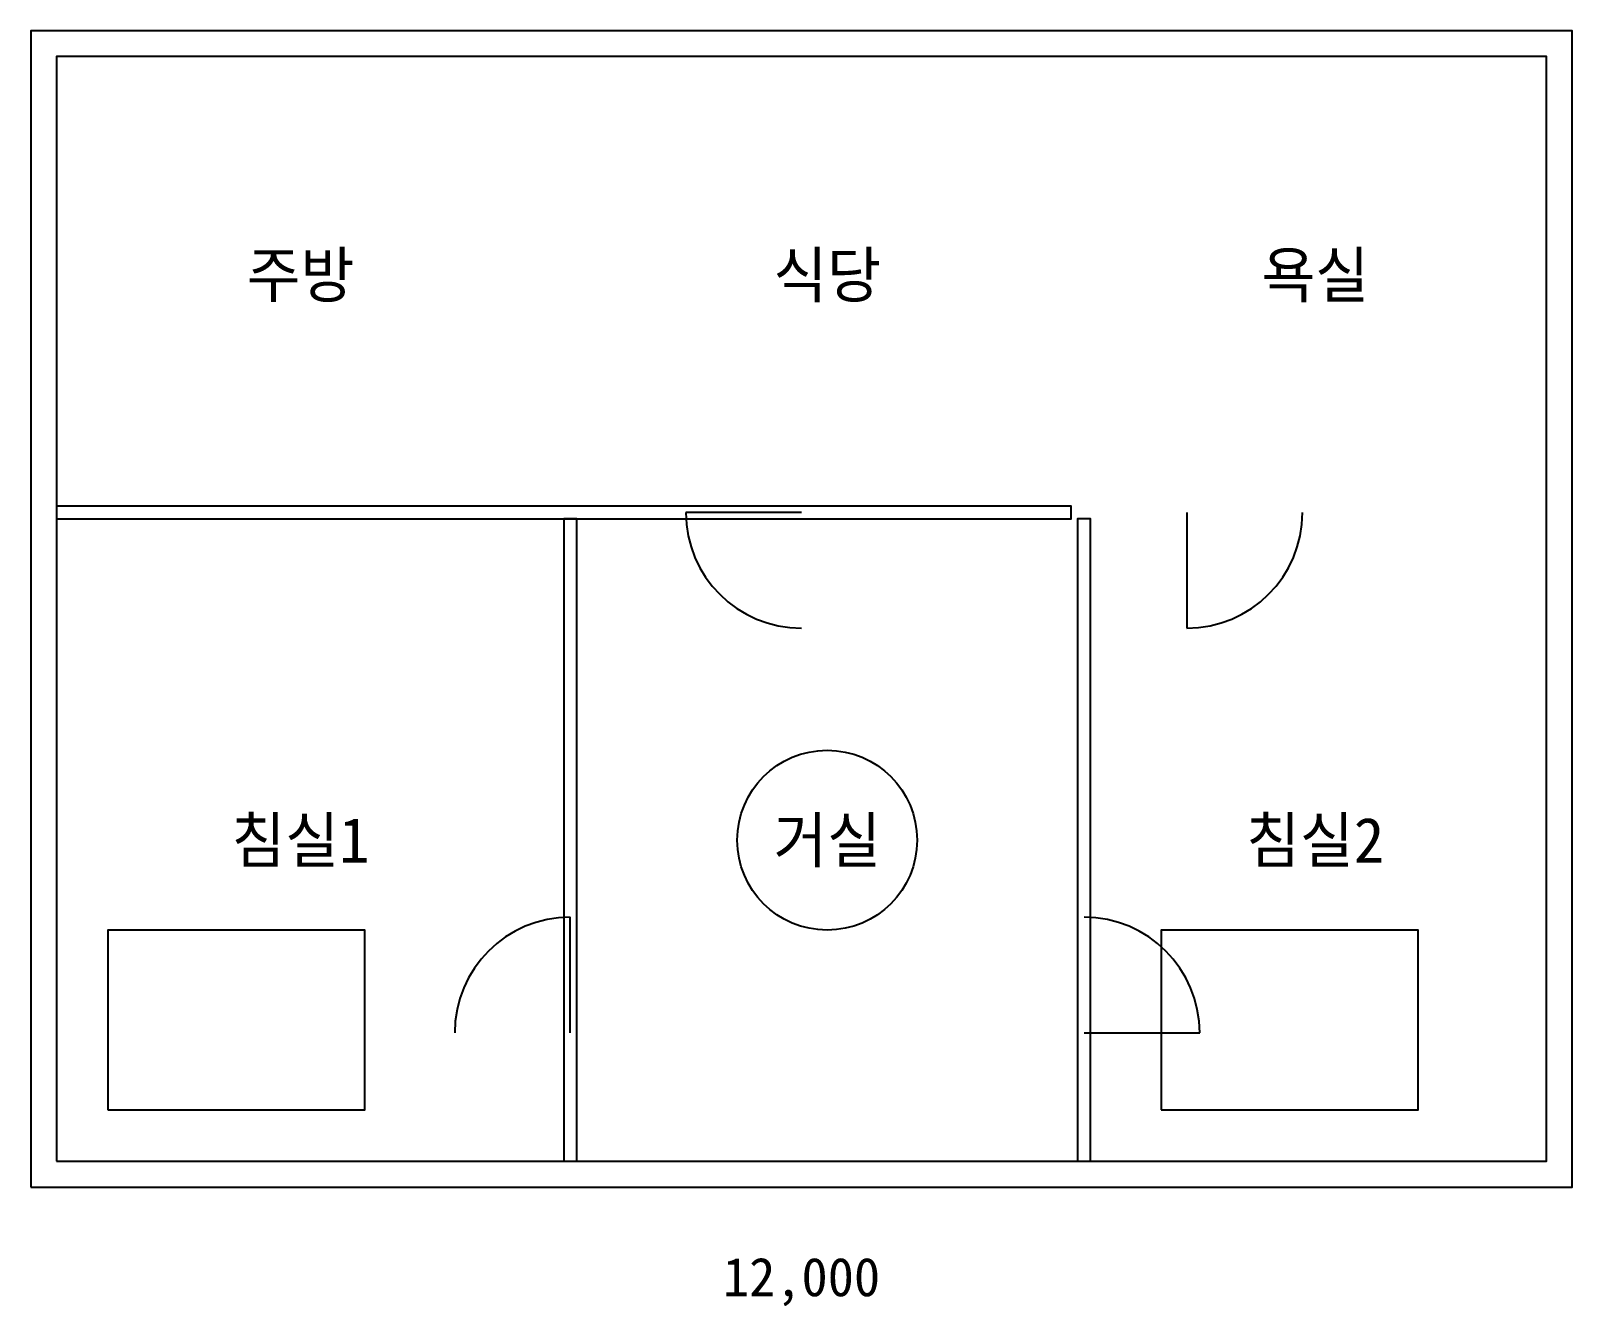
# Model space of a CAD drawing. Header units: millimetres. Extents: x 0 to 12000, y -928 to 9000.
import ezdxf
from ezdxf.enums import TextEntityAlignment as Align

# ---------------------------------------------------------------- set-up
doc = ezdxf.new("R2010")
doc.units = ezdxf.units.MM
for name, color, linetype in [('DOOR', 3, 'Continuous'), ('FURN', 8, 'Continuous'), ('TEXT', 2, 'Continuous'), ('WALL', 7, 'Continuous'), ('WINDOW', 5, 'Continuous')]:
    doc.layers.add(name, color=color, linetype=linetype)

msp = doc.modelspace()

# ---------------------------------------------------------------- linework, layer by layer
at = {"layer": 'DOOR'}
for p, q in [((6000, 5250), (5100, 5250)), ((9000, 5250), (9000, 4350)), ((4200, 1200), (4200, 2100)), ((8200, 1200), (9100, 1200))]:
    msp.add_line(p, q, dxfattribs=at)
for centre, start, end in [((6000, 5250), 180, 270), ((9000, 5250), 270, 360), ((4200, 1200), 90, 180), ((8200, 1200), 0, 90)]:
    msp.add_arc(centre, 900, start, end, dxfattribs=at)
at = {"layer": 'FURN'}
for points in [[(600, 600), (2600, 600), (2600, 2000), (600, 2000)], [(8800, 600), (10800, 600), (10800, 2000), (8800, 2000)]]:
    msp.add_lwpolyline(points, close=True, dxfattribs=at)
msp.add_circle((6200, 2700), 700, dxfattribs=at)
at = {"layer": 'WALL'}
for points in [[(0, 0), (12000, 0), (12000, 9000), (0, 9000)], [(200, 200), (11800, 200), (11800, 8800), (200, 8800)], [(200, 5200), (8100, 5200), (8100, 5300), (200, 5300)], [(4150, 200), (4250, 200), (4250, 5200), (4150, 5200)], [(8150, 200), (8250, 200), (8250, 5200), (8150, 5200)]]:
    msp.add_lwpolyline(points, close=True, dxfattribs=at)
at = {"layer": 'WINDOW'}
for p, q in [((1200, 200), (3000, 200)), ((5200, 200), (7000, 200)), ((9200, 200), (11000, 200)), ((1200, 0), (3000, 0)), ((5200, 0), (7000, 0)), ((9200, 0), (11000, 0))]:
    msp.add_line(p, q, dxfattribs=at)

# ---------------------------------------------------------------- texts
at = {"layer": 'TEXT'}
for s, height, p in [('주방', 350, (2100, 7100)), ('식당', 350, (6200, 7100)), ('욕실', 350, (10000, 7100)), ('침실1', 350, (2100, 2700)), ('거실', 350, (6200, 2700)), ('침실2', 350, (10000, 2700)), ('12,000', 300, (6000, -700))]:
    msp.add_text(s, height=height, dxfattribs=at).set_placement(p, align=Align.MIDDLE_CENTER)

doc.saveas('drawing.dxf')
